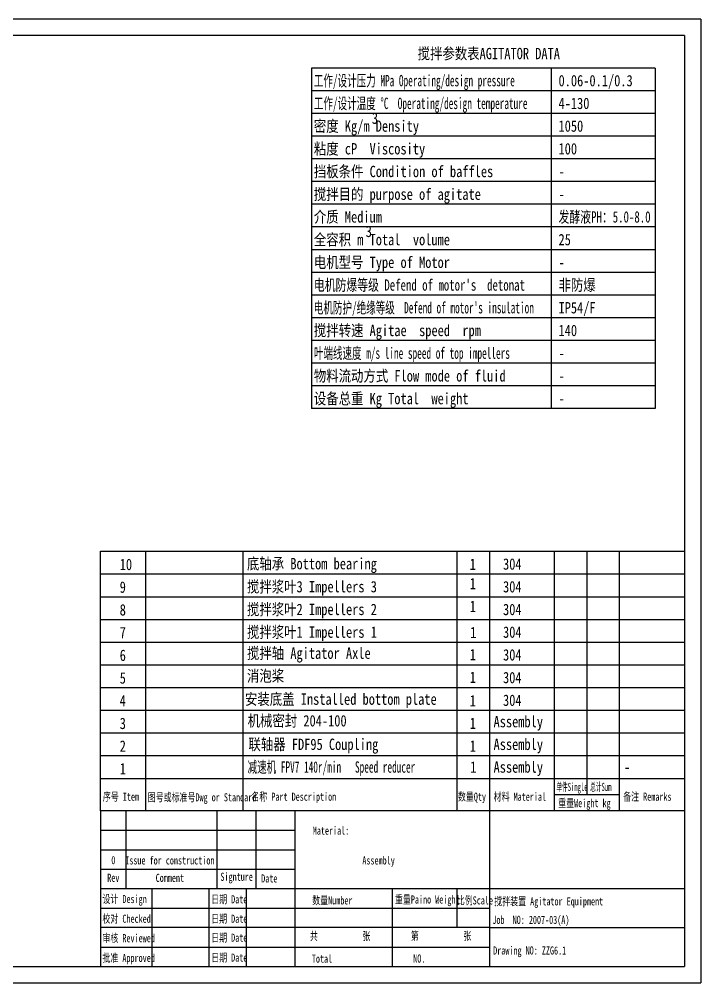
# Model space of a CAD drawing. Header units: millimetres. Extents: x 40412 to 42354, y 12295 to 14480.
# Drawn here: x 42143.5 to 42353.5, y 14183.1 to 14480.1 of the extents above; entities that cross this region are included whole.
import ezdxf
from ezdxf.enums import TextEntityAlignment as Align

# ---------------------------------------------------------------- set-up
doc = ezdxf.new("R2010")
doc.units = ezdxf.units.MM
doc.layers.add('1轮廓实线层', color=7, linetype='Continuous')
doc.layers.add('2细线层', color=4, linetype='Continuous')
doc.styles.add('STYLE3', font='SimSun.ttf', dxfattribs={"height": 3.5})

msp = doc.modelspace()

# ---------------------------------------------------------------- linework, layer by layer
at = {"color": 0}
for p, q in [((42353.50798, 14480.05098), (42353.50798, 14183.05098)), ((42348.50798, 14475.05098), (42348.50798, 14188.05098)), ((42339.47572, 14465.02361), (42233.61279, 14465.02361)), ((42233.61279, 14465.02361), (42233.61279, 14360.02361)), ((42307.3793, 14465.02361), (42307.3793, 14360.02361)), ((42339.47572, 14465.02361), (42339.47572, 14360.02361)), ((42339.47572, 14458.02361), (42233.61279, 14458.02361)), ((42339.47572, 14451.02361), (42233.61279, 14451.02361)), ((42339.47572, 14444.02361), (42233.61279, 14444.02361)), ((42339.47572, 14437.02361), (42233.61279, 14437.02361)), ((42339.47572, 14430.02361), (42233.61279, 14430.02361)), ((42339.47572, 14423.02361), (42233.61279, 14423.02361)), ((42339.47572, 14416.02361), (42233.61279, 14416.02361)), ((42339.47572, 14409.02361), (42233.61279, 14409.02361)), ((42339.47572, 14402.02361), (42233.61279, 14402.02361)), ((42339.47572, 14395.02361), (42233.61279, 14395.02361)), ((42339.47572, 14388.02361), (42233.61279, 14388.02361)), ((42339.47572, 14381.02361), (42233.61279, 14381.02361)), ((42339.47572, 14374.02361), (42233.61279, 14374.02361)), ((42339.47572, 14367.02361), (42233.61279, 14367.02361)), ((42339.47572, 14360.02361), (42233.61279, 14360.02361)), ((42168.50798, 14316.05098), (42348.50798, 14316.05098)), ((42168.50798, 14236.05098), (42168.50798, 14316.05098)), ((42182.50798, 14236.05098), (42182.50798, 14316.05098)), ((42212.50798, 14236.05098), (42212.50798, 14316.05098)), ((42278.4953, 14236.05098), (42278.4953, 14316.05098)), ((42288.4953, 14236.05098), (42288.4953, 14316.05098)), ((42308.4953, 14236.05098), (42308.4953, 14316.05098)), ((42318.4953, 14241.05098), (42318.4953, 14316.05098)), ((42328.4953, 14236.05098), (42328.4953, 14316.05098)), ((42168.50798, 14309.05098), (42348.50798, 14309.05098)), ((42168.50798, 14309.05098), (42348.50798, 14309.05098)), ((42168.50798, 14302.05098), (42348.50798, 14302.05098)), ((42168.50798, 14295.05098), (42348.50798, 14295.05098)), ((42168.50798, 14288.05098), (42348.50798, 14288.05098)), ((42168.50798, 14281.05098), (42348.50798, 14281.05098)), ((42168.50798, 14274.05098), (42348.50798, 14274.05098)), ((42168.50798, 14267.05098), (42348.50798, 14267.05098)), ((42168.50798, 14260.05098), (42348.50798, 14260.05098)), ((42168.50798, 14253.05098), (42348.50798, 14253.05098)), ((42168.50798, 14246.05098), (42348.50798, 14246.05098)), ((42308.4953, 14241.05098), (42328.4953, 14241.05098)), ((42168.4953, 14236.05098), (42168.4953, 14188.05098)), ((42348.50798, 14236.05098), (42168.50798, 14236.05098)), ((42176.4953, 14212.05098), (42176.4953, 14236.05098)), ((42204.4953, 14212.05098), (42204.4953, 14236.05098)), ((42216.4953, 14212.05098), (42216.4953, 14236.05098)), ((42228.4953, 14188.05098), (42228.4953, 14236.05098)), ((42228.4953, 14188.05098), (42228.4953, 14236.05098)), ((42288.4953, 14188.05098), (42288.4953, 14236.05098)), ((42168.4953, 14230.05098), (42228.4953, 14230.05098)), ((42168.4953, 14224.05098), (42228.4953, 14224.05098)), ((42168.4953, 14218.05098), (42228.4953, 14218.05098)), ((42168.4953, 14212.05098), (42228.4953, 14212.05098)), ((42184.50392, 14188.05098), (42184.50392, 14212.05098)), ((42202.07133, 14188.05098), (42202.07133, 14212.05098)), ((42213.4953, 14188.05098), (42213.4953, 14212.05098)), ((42228.4953, 14212.05098), (42288.4953, 14212.05098)), ((42258.4953, 14188.05098), (42258.4953, 14212.05098)), ((42278.4953, 14200.05098), (42278.4953, 14212.05098)), ((42288.49044, 14212.05098), (42348.49044, 14212.05098)), ((42168.4953, 14206.05098), (42228.4953, 14206.05098)), ((42228.4953, 14206.05098), (42288.4953, 14206.05098)), ((42288.4953, 14200.05098), (42168.4953, 14200.05098)), ((42288.49044, 14200.05098), (42348.49044, 14200.05098)), ((42168.4953, 14194.05098), (42288.4953, 14194.05098))]:
    msp.add_line(p, q, dxfattribs=at)
at = {"layer": '1轮廓实线层'}
for p, q in [((42353.50798, 14480.05098), (41933.50798, 14480.05098)), ((42348.50798, 14475.05098), (41958.50798, 14475.05098)), ((41958.50798, 14188.05098), (42348.50798, 14188.05098))]:
    msp.add_line(p, q, dxfattribs=at)
at = {"layer": '2细线层'}
msp.add_line((41933.50798, 14183.05098), (42353.50798, 14183.05098), dxfattribs=at)

# ---------------------------------------------------------------- texts
at = {"color": 0, "style": 'STYLE3'}
for s, height, width, p in [('搅拌参数表AGITATOR DATA', 3.5, 0.8, (42266.26568, 14467.73896)), ('工作/设计压力 MPa Operating/design pressure', 3.5, 0.6, (42234.28818, 14459.38367)), ('0.06-0.1/0.3', 3.5, 0.8, (42309.68675, 14459.38367)), ('工作/设计温度 %%dC  Operating/design temperature', 3.5, 0.6, (42234.28818, 14452.38367)), ('4-130', 3.5, 0.8, (42309.68675, 14452.38367)), ('密度 Kg/m Density', 3.5, 0.8, (42234.28818, 14445.38367)), ('3', 3.5, 0.8, (42252.16089, 14447.79183)), ('1050', 3.5, 0.8, (42309.68675, 14445.38367)), ('粘度 cP  Viscosity', 3.5, 0.8, (42234.28818, 14438.38367)), ('100', 3.5, 0.8, (42309.68675, 14438.38367)), ('挡板条件 Condition of baffles', 3.5, 0.8, (42234.28818, 14431.38367)), ('-', 3.5, 0.8, (42309.68675, 14431.38367)), ('搅拌目的 purpose of agitate', 3.5, 0.8, (42234.28818, 14424.38367)), ('-', 3.5, 0.8, (42309.68675, 14424.38367)), ('介质 Medium', 3.5, 0.8, (42234.28818, 14417.38367)), ('发酵液PH：5.0-8.0', 3.5, 0.7, (42309.68675, 14417.38367)), ('全容积 m Total\u3000volume', 3.5, 0.8, (42234.28818, 14410.38367)), ('3', 3.5, 0.8, (42250.26065, 14412.91948)), ('25', 3.5, 0.8, (42309.68675, 14410.38367)), ('电机型号 Type of Motor', 3.5, 0.8, (42234.28818, 14403.38367)), ('-', 3.5, 0.8, (42309.68675, 14403.38367)), ("电机防爆等级 Defend of motor's  detonat", 3.5, 0.7, (42234.28818, 14396.38367)), ('非防爆', 3.5, 0.8, (42309.68675, 14396.38367)), ("电机防护/绝缘等级  Defend of motor's insulation", 3.5, 0.6, (42234.28818, 14389.38367)), ('IP54/F', 3.5, 0.8, (42309.68675, 14389.38367)), ('搅拌转速 Agitae\u3000speed  rpm', 3.5, 0.8, (42234.28818, 14382.38367)), ('140', 3.5, 0.8, (42309.68675, 14382.38367)), ('叶端线速度 m/s line speed of top impellers', 3.5, 0.6, (42234.28818, 14375.38367)), ('-', 3.5, 0.8, (42309.68675, 14375.38367)), ('物料流动方式 Flow mode of fluid ', 3.5, 0.8, (42234.28818, 14368.38367)), ('-', 3.5, 0.8, (42309.68675, 14368.38367)), ('设备总重 Kg Total  weight', 3.5, 0.8, (42234.28818, 14361.38367)), ('-', 3.5, 0.8, (42309.68675, 14361.38367)), ('10', 3.5, 0.8, (42174.46053, 14310.25269)), ('底轴承 Bottom bearing', 3.5, 0.8, (42213.67672, 14310.48652)), ('1', 3.5, 0.8, (42282.31219, 14310.32043)), ('9', 3.5, 0.8, (42174.46053, 14303.25269)), ('搅拌浆叶3 Impellers 3', 3.5, 0.8, (42213.67672, 14303.39256)), ('1', 3.5, 0.8, (42282.31499, 14304.3311)), ('1', 3.5, 0.8, (42282.31499, 14297.3311)), ('8', 3.5, 0.8, (42174.46053, 14296.25269)), ('搅拌浆叶2 Impellers 2', 3.5, 0.8, (42213.67672, 14296.39256)), ('7', 3.5, 0.8, (42174.46053, 14289.25269)), ('搅拌浆叶1 Impellers 1', 3.5, 0.8, (42213.67672, 14289.39256)), ('1', 3.5, 0.8, (42282.4824, 14289.27087)), ('6', 3.5, 0.8, (42174.46053, 14282.25269)), ('搅拌轴 Agitator Axle', 3.5, 0.8, (42213.67672, 14282.89256)), ('1', 3.5, 0.8, (42282.31499, 14282.44757)), ('消泡桨', 3.5, 0.8, (42213.67672, 14275.89256)), ('5', 3.5, 0.8, (42174.46053, 14275.25269)), ('1', 3.5, 0.8, (42282.31499, 14275.44757)), ('4', 3.5, 0.8, (42174.46053, 14268.25269)), ('安装底盖 Installed bottom plate', 3.5, 0.8, (42213.06645, 14268.72647)), ('1', 3.5, 0.8, (42282.31219, 14268.22647)), ('机械密封 204-100', 3.5, 0.8, (42213.87233, 14262.05888)), ('Assembly', 3.5, 0.8, (42289.66838, 14261.79659)), ('3', 3.5, 0.8, (42174.46053, 14261.25269)), ('1', 3.5, 0.8, (42282.31499, 14261.27087)), ('2', 3.5, 0.8, (42174.46053, 14254.25269)), ('联轴器 FDF95 Coupling', 3.5, 0.8, (42214.13612, 14254.80098)), ('1', 3.5, 0.8, (42282.31499, 14254.27087)), ('Assembly', 3.5, 0.8, (42289.66838, 14254.79659)), ('1', 3.5, 0.8, (42174.46053, 14247.25269)), ('减速机 FPV7 140r/min   Speed reducer', 3.5, 0.6, (42213.86036, 14247.80098)), ('1', 3.5, 0.8, (42282.4824, 14247.80098)), ('Assembly', 3.5, 0.8, (42289.66838, 14247.79659)), ('-', 3.5, 0.8, (42329.87378, 14247.79659)), ('单件Single', 2.5, 0.5, (42309.01988, 14242.16571)), ('总计Sum', 2.5, 0.5, (42319.43668, 14242.16571)), ('序号 Item', 2.5, 0.7, (42169.27367, 14239.14982)), ('图号或标准号Dwg or Standard ', 2.5, 0.7, (42183.10531, 14238.96727)), ('名称 Part Description', 2.5, 0.7, (42215.03592, 14239.14982)), ('数量Qty', 2.5, 0.7, (42278.68259, 14239.14982)), ('材料 Material', 2.5, 0.7, (42289.68615, 14239.14982)), ('备注 Remarks', 2.5, 0.7, (42329.61328, 14239.14982)), ('重量Weight kg', 2.5, 0.7, (42309.59259, 14237.17027)), ('Material:', 2.5, 0.7, (42233.9487, 14228.70723)), ('Assembly', 2.5, 0.7, (42249.22898, 14219.50388)), ('Date', 2.5, 0.7, (42218.06181, 14213.95622)), ('设计 Design', 2.5, 0.7, (42169.13666, 14207.61765)), ('日期 Date', 2.5, 0.7, (42202.6534, 14207.51765)), ('搅拌装置 Agitator Equipment', 2.5, 0.7, (42289.89044, 14206.88955)), ('校对 Checked', 2.5, 0.7, (42169.13666, 14201.53432)), ('日期 Date', 2.5, 0.7, (42202.6534, 14201.54265)), ('Job  NO: 2007-03(A)', 2.5, 0.7, (42289.29401, 14201.18439)), ('审核 Reviewed', 2.5, 0.7, (42169.13666, 14195.53432)), ('日期 Date', 2.5, 0.7, (42202.6534, 14195.69222)), ('Drawing NO: ZZG6.1', 2.5, 0.7, (42289.54657, 14191.74483)), ('批准 Approved', 2.5, 0.7, (42169.13666, 14189.44265)), ('日期 Date', 2.5, 0.7, (42202.6534, 14189.55098))]:
    msp.add_text(s, height=height, dxfattribs=dict(at, width=width)).set_placement(p)
at = {"color": 0, "style": 'STYLE3', "width": 0.8}
for p in [(42295.44455, 14310.37672), (42295.44455, 14303.37672), (42295.44455, 14296.37672), (42295.44455, 14289.37672), (42295.44455, 14282.37672), (42295.44455, 14275.37672), (42295.44455, 14268.37672)]:
    msp.add_text('304', height=3.5, dxfattribs=at).set_placement(p, align=Align.CENTER)
at = {"color": 0, "style": 'STYLE3', "width": 0.7}
for s, p in [('0', (42172.4953, 14220.81473)), ('Issue for construction', (42189.91065, 14220.81473)), ('Rev', (42172.4953, 14215.37961)), ('Comment', (42189.91065, 14215.37961)), ('Signture', (42210.4953, 14215.37961)), ('数量Number', (42239.99826, 14208.5094)), ('重量Paino Weight', (42269.22921, 14208.5094)), ('比例Scale', (42283.90837, 14208.5094)), ('共           张', (42242.39231, 14197.45079)), ('第           张', (42273.4953, 14197.55098)), ('Total', (42236.79331, 14190.5094)), ('NO.', (42266.79331, 14190.5094))]:
    msp.add_text(s, height=2.5, dxfattribs=at).set_placement(p, align=Align.MIDDLE)

doc.saveas('drawing.dxf')
